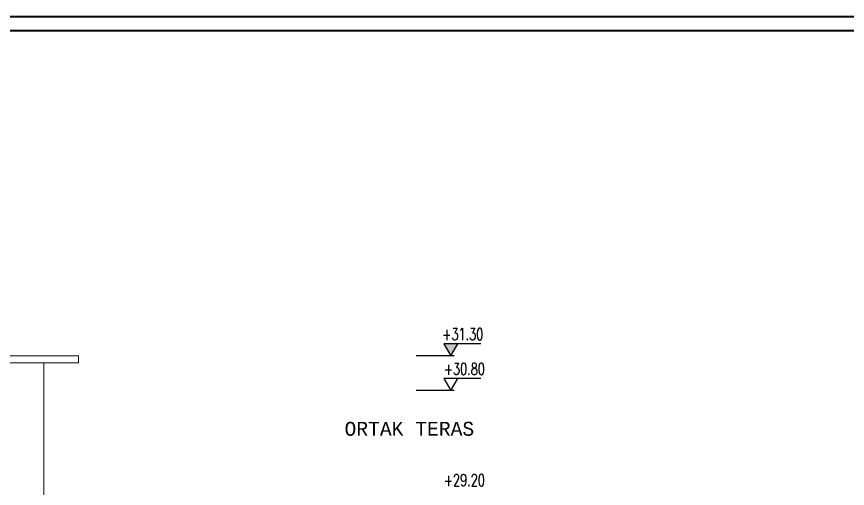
# Model space of a CAD drawing. Header units: inches. Extents: x -7543 to -822, y 102837 to 190349.
# Drawn here: x -825.8563 to -825.6175, y 102837.3038 to 102837.4395 of the extents above; entities that cross this region are included whole.
import ezdxf
from ezdxf.enums import TextEntityAlignment as Align

# ---------------------------------------------------------------- set-up
doc = ezdxf.new("R2010")
doc.units = ezdxf.units.IN
doc.header["$MEASUREMENT"] = 0
doc.layers.add('BALKON', color=7, linetype='Continuous', lineweight=20, true_color=0xffaaa9)
doc.layers.add('DUVAR', color=7, linetype='Continuous', lineweight=35, true_color=0xfc4642)
doc.layers.add('ICOL', color=55, linetype='Continuous', lineweight=25)
doc.layers.add('YAZI', color=7, linetype='Continuous', lineweight=25)
doc.styles.add('ISIM', font='monos.ttf', dxfattribs={"width": 1.1, "height": 200})
doc.styles.add('KAPı-PEN', font='simplex.shx', dxfattribs={"width": 0.7, "height": 10})

msp = doc.modelspace()

# ---------------------------------------------------------------- hatches: boundary and pattern name
at = {"layer": 'ICOL'}
msp.add_hatch(color=2, dxfattribs=at).paths.add_polyline_path([(-825.73351, 102837.34535), (-825.72951, 102837.34535), (-825.73151, 102837.34189)])

# ---------------------------------------------------------------- linework, layer by layer
at = {"layer": 'BALKON'}
for p, q in [((-825.83851, 102837.34191, -0.002), (-825.97308, 102837.34191, -0.002)), ((-825.83851, 102837.34191, -0.002), (-825.83851, 102837.33991, -0.002)), ((-825.83851, 102837.33991, -0.002), (-825.97308, 102837.33991, -0.002)), ((-825.84851, 102837.2999, -0.002), (-825.84851, 102837.33991, -0.002))]:
    msp.add_line(p, q, dxfattribs=at)
at = {"layer": 'DUVAR'}
for p, q in [((-837.60507, 102837.43946), (-821.98956, 102837.43946)), ((-837.60107, 102837.43546), (-821.99356, 102837.43546))]:
    msp.add_line(p, q, dxfattribs=at)
at = {"layer": 'ICOL', "color": 2}
for p, q in [((-825.73351, 102837.34535), (-825.73151, 102837.34189)), ((-825.7229, 102837.34535), (-825.73351, 102837.34535)), ((-825.73151, 102837.34189), (-825.72951, 102837.34535)), ((-825.73051, 102837.34189), (-825.74151, 102837.34189)), ((-825.73351, 102837.33535), (-825.73151, 102837.33189)), ((-825.7229, 102837.33535), (-825.73351, 102837.33535)), ((-825.73151, 102837.33189), (-825.72951, 102837.33535)), ((-825.73051, 102837.33189), (-825.74151, 102837.33189))]:
    msp.add_line(p, q, dxfattribs=at)

# ---------------------------------------------------------------- texts
at = {"layer": 'ICOL', "color": 2, "style": 'KAPı-PEN', "width": 0.7}
for tag, p in [('+31.30', (-825.72808, 102837.34642)), ('+30.80', (-825.72762, 102837.33642)), ('+29.20', (-825.72762, 102837.30442))]:
    msp.add_attdef(tag, text='+17.50', height=0.0034, dxfattribs=at).set_placement(p, align=Align.CENTER)
at = {"layer": 'YAZI', "style": 'ISIM'}
msp.add_text('ORTAK TERAS', height=0.004, dxfattribs=at).set_placement((-825.76206, 102837.31891))

doc.saveas('drawing.dxf')
